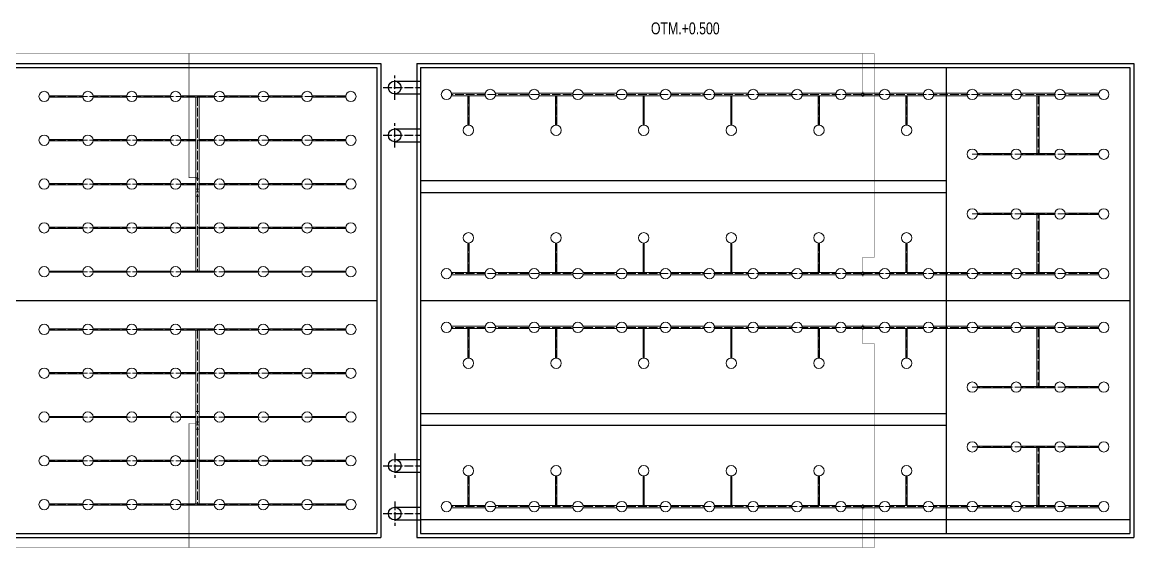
# Model space of a CAD drawing. Extents: x 151310 to 250336, y -70311 to -4848.
# Drawn here: x 180101 to 208004, y -38178 to -24978 of the extents above; entities that cross this region are included whole.
import ezdxf

# ---------------------------------------------------------------- set-up
doc = ezdxf.new("R2010")
doc.units = 0
doc.header["$LTSCALE"] = 300
doc.header["$MEASUREMENT"] = 0
doc.linetypes.add('ACAD_ISO04W100', pattern=[30, 24, -3, 0, -3])
for name, color, linetype in [('1', 7, 'CONTINUOUS'), ('Pipes', 1, 'CONTINUOUS'), ('нерж конструкции', 110, 'CONTINUOUS'), ('Трубы', 1, 'CONTINUOUS')]:
    doc.layers.add(name, color=color, linetype=linetype)
doc.layers.add('А0', color=7, linetype='CONTINUOUS', lineweight=40, true_color=0x00befa)
doc.layers.add('воздух', color=140, linetype='CONTINUOUS', lineweight=15)
doc.styles.add('MONARCH', font='monarch', dxfattribs={"width": 0.77})

msp = doc.modelspace()

# ---------------------------------------------------------------- linework, layer by layer
at = {"layer": '1', "ltscale": 0.4}
for p, q in [((171104.3, -26018.4), (189104.3, -26018.4)), ((171201.5, -26118.4), (189001.5, -26118.4)), ((189001.5, -26118.4), (189001.5, -31968.4)), ((189104.3, -26018.4), (189104.3, -37918.4)), ((190004.3, -26018.4), (190004.3, -37918.4)), ((190004.3, -26018.4), (208004.3, -26018.4)), ((190101.5, -26118.4), (190101.5, -31968.4)), ((190101.5, -26118.4), (207901.5, -26118.4)), ((190101.5, -26118.4), (190101.5, -31968.4)), ((203301.5, -31968.4), (203301.5, -26118.4)), ((207901.5, -26118.4), (207901.5, -31968.4)), ((208004.3, -26018.4), (208004.3, -37918.4)), ((171201.5, -31968.4), (189001.5, -31968.4)), ((189001.5, -31968.4), (189001.5, -37818.4)), ((190101.5, -31968.4), (190101.5, -37818.4)), ((190101.5, -31968.4), (207901.5, -31968.4)), ((190101.5, -31968.4), (190101.5, -37818.4)), ((190101.5, -31968.4), (207901.5, -31968.4)), ((203301.5, -37818.4), (203301.5, -31968.4)), ((207901.5, -31968.4), (207901.5, -37818.4)), ((190101.5, -37468.4), (207901.5, -37468.4)), ((171104.3, -37918.4), (189104.3, -37918.4)), ((171201.5, -37818.4), (189001.5, -37818.4)), ((190004.3, -37918.4), (208004.3, -37918.4)), ((190101.5, -37818.4), (207901.5, -37818.4))]:
    msp.add_line(p, q, dxfattribs=at)
at = {"layer": 'Pipes', "ltscale": 0.4}
for p, q in [((189453.1, -26458.4), (190101.5, -26458.4)), ((189453.1, -26778.4), (190101.5, -26778.4)), ((189453.1, -27978.4), (190101.5, -27978.4)), ((189453.1, -35958.4), (190101.5, -35958.4)), ((189453.1, -37158.4), (190101.5, -37158.4)), ((189453.1, -37478.4), (190101.5, -37478.4))]:
    msp.add_line(p, q, dxfattribs=at)
for centre in [(189453.1, -26618.4), (189453.1, -27818.4), (189453.1, -36118.4), (189453.1, -37318.4)]:
    msp.add_circle(centre, 160, dxfattribs=at)
at = {"layer": 'А0', "ltscale": 0.4, "const_width": 10}
for points in [[(201495.3, -25764), (151341.8, -25764)], [(184501.5, -28882.6), (184288.2, -28882.6), (184288.2, -25764)], [(201201.9, -26793.4), (201201.9, -25764)], [(201201.9, -31293.4), (201201.9, -30880.9), (201495.3, -30880.9), (201495.3, -25764)], [(201201.9, -32643.4), (201201.9, -33055.9), (201495.3, -33055.9), (201495.3, -38172.8)], [(184501.5, -35054.2), (184288.2, -35054.2), (184288.2, -38172.8)], [(201201.9, -37143.4), (201201.9, -38172.8)], [(201495.3, -38172.8), (151341.8, -38172.8)]]:
    msp.add_lwpolyline(points, dxfattribs=at)
at = {"layer": 'воздух', "ltscale": 0.4}
for p, q in [((190877.7, -26762.4), (191721.5, -26762.4)), ((191977.7, -26762.4), (192821.5, -26762.4)), ((193077.7, -26762.4), (193921.5, -26762.4)), ((194177.7, -26762.4), (195021.5, -26762.4)), ((195277.7, -26762.4), (196121.5, -26762.4)), ((196377.7, -26762.4), (197221.5, -26762.4)), ((197477.7, -26762.4), (198321.5, -26762.4)), ((198577.7, -26762.4), (199421.5, -26762.4)), ((199677.7, -26762.4), (200521.5, -26762.4)), ((200777.7, -26762.4), (201621.5, -26762.4)), ((201201.9, -26730.4), (201201.9, -26856.4)), ((201877.7, -26762.4), (202721.5, -26762.4)), ((202977.7, -26762.4), (203821.5, -26762.4)), ((204077.7, -26762.4), (204921.5, -26762.4)), ((205177.7, -26762.4), (206021.5, -26762.4)), ((206277.7, -26762.4), (207121.5, -26762.4)), ((181622.5, -26827.4), (180780.5, -26827.4)), ((181622.5, -26859.4), (180780.5, -26859.4)), ((182722.5, -26827.4), (181880.5, -26827.4)), ((182722.5, -26859.4), (181880.5, -26859.4)), ((183822.5, -26827.4), (182980.5, -26827.4)), ((183822.5, -26859.4), (182980.5, -26859.4)), ((184922.5, -26827.4), (184080.5, -26827.4)), ((184922.5, -26859.4), (184080.5, -26859.4)), ((184463.5, -28909.1), (184463.5, -26859.4)), ((184539.5, -28909.1), (184539.5, -26859.4)), ((186022.5, -26827.4), (185180.5, -26827.4)), ((186022.5, -26859.4), (185180.5, -26859.4)), ((187122.5, -26827.4), (186280.5, -26827.4)), ((187122.5, -26859.4), (186280.5, -26859.4)), ((188222.5, -26827.4), (187380.5, -26827.4)), ((188222.5, -26859.4), (187380.5, -26859.4)), ((190877.7, -26824.4), (191721.5, -26824.4)), ((191285.5, -26824.4), (191285.5, -27564.4)), ((191317.5, -26824.4), (191317.5, -27564.4)), ((191977.7, -26824.4), (192821.5, -26824.4)), ((193077.7, -26824.4), (193921.5, -26824.4)), ((193485.5, -26824.4), (193485.5, -27564.4)), ((193517.5, -26824.4), (193517.5, -27564.4)), ((194177.7, -26824.4), (195021.5, -26824.4)), ((195277.7, -26824.4), (196121.5, -26824.4)), ((195685.5, -26824.4), (195685.5, -27564.4)), ((195717.5, -26824.4), (195717.5, -27564.4)), ((196377.7, -26824.4), (197221.5, -26824.4)), ((197477.7, -26824.4), (198321.5, -26824.4)), ((197885.5, -26824.4), (197885.5, -27564.4)), ((197917.5, -26824.4), (197917.5, -27564.4)), ((198577.7, -26824.4), (199421.5, -26824.4)), ((199677.7, -26824.4), (200521.5, -26824.4)), ((200085.5, -26824.4), (200085.5, -27564.4)), ((200117.5, -26824.4), (200117.5, -27564.4)), ((200777.7, -26824.4), (201621.5, -26824.4)), ((201877.7, -26824.4), (202721.5, -26824.4)), ((202285.5, -26824.4), (202285.5, -27564.4)), ((202317.5, -26824.4), (202317.5, -27564.4)), ((202977.7, -26824.4), (203821.5, -26824.4)), ((204077.7, -26824.4), (204921.5, -26824.4)), ((205177.7, -26824.4), (206021.5, -26824.4)), ((206277.7, -26824.4), (207121.5, -26824.4)), ((181622.5, -27927.4), (180780.5, -27927.4)), ((181622.5, -27959.4), (180780.5, -27959.4)), ((182722.5, -27927.4), (181880.5, -27927.4)), ((182722.5, -27959.4), (181880.5, -27959.4)), ((183822.5, -27927.4), (182980.5, -27927.4)), ((183822.5, -27959.4), (182980.5, -27959.4)), ((184463.5, -27927.4), (184080.5, -27927.4)), ((184463.5, -27959.4), (184080.5, -27959.4)), ((184922.5, -27927.4), (184539.5, -27927.4)), ((184922.5, -27959.4), (184539.5, -27959.4)), ((186022.5, -27927.4), (185180.5, -27927.4)), ((186022.5, -27959.4), (185180.5, -27959.4)), ((187122.5, -27927.4), (186280.5, -27927.4)), ((187122.5, -27959.4), (186280.5, -27959.4)), ((188222.5, -27927.4), (187380.5, -27927.4)), ((188222.5, -27959.4), (187380.5, -27959.4)), ((204080.5, -28277.4), (204922.5, -28277.4)), ((204080.5, -28309.4), (204922.5, -28309.4)), ((205180.5, -28277.4), (206022.5, -28277.4)), ((205180.5, -28309.4), (206022.5, -28309.4)), ((206280.5, -28277.4), (207122.5, -28277.4)), ((206280.5, -28309.4), (207122.5, -28309.4)), ((184456.5, -28909.1), (184456.5, -29348.2)), ((184546.5, -28909.1), (184456.5, -28909.1)), ((184546.5, -28909.1), (184546.5, -29348.2)), ((181622.5, -29027.4), (180780.5, -29027.4)), ((181622.5, -29059.4), (180780.5, -29059.4)), ((182722.5, -29027.4), (181880.5, -29027.4)), ((182722.5, -29059.4), (181880.5, -29059.4)), ((183822.5, -29027.4), (182980.5, -29027.4)), ((183822.5, -29059.4), (182980.5, -29059.4)), ((184456.5, -29027.4), (184080.5, -29027.4)), ((184456.5, -29059.4), (184080.5, -29059.4)), ((184922.5, -29027.4), (184546.5, -29027.4)), ((184922.5, -29059.4), (184546.5, -29059.4)), ((186022.5, -29027.4), (185180.5, -29027.4)), ((186022.5, -29059.4), (185180.5, -29059.4)), ((187122.5, -29027.4), (186280.5, -29027.4)), ((187122.5, -29059.4), (186280.5, -29059.4)), ((188222.5, -29027.4), (187380.5, -29027.4)), ((188222.5, -29059.4), (187380.5, -29059.4)), ((184546.5, -29348.2), (184456.5, -29348.2)), ((184463.5, -29348.2), (184463.5, -31227.4)), ((184539.5, -29348.2), (184539.5, -31227.4)), ((204080.5, -29777.4), (204922.5, -29777.4)), ((204080.5, -29809.4), (204922.5, -29809.4)), ((205180.5, -29777.4), (206022.5, -29777.4)), ((205180.5, -29809.4), (206022.5, -29809.4)), ((206280.5, -29777.4), (207122.5, -29777.4)), ((206280.5, -29809.4), (207122.5, -29809.4)), ((181622.5, -30127.4), (180780.5, -30127.4)), ((182722.5, -30127.4), (181880.5, -30127.4)), ((183822.5, -30127.4), (182980.5, -30127.4)), ((184463.5, -30127.4), (184080.5, -30127.4)), ((184922.5, -30127.4), (184539.5, -30127.4)), ((186022.5, -30127.4), (185180.5, -30127.4)), ((187122.5, -30127.4), (186280.5, -30127.4)), ((188222.5, -30127.4), (187380.5, -30127.4)), ((181622.5, -30159.4), (180780.5, -30159.4)), ((182722.5, -30159.4), (181880.5, -30159.4)), ((183822.5, -30159.4), (182980.5, -30159.4)), ((184463.5, -30159.4), (184080.5, -30159.4)), ((184922.5, -30159.4), (184539.5, -30159.4)), ((186022.5, -30159.4), (185180.5, -30159.4)), ((187122.5, -30159.4), (186280.5, -30159.4)), ((188222.5, -30159.4), (187380.5, -30159.4)), ((191285.5, -31262.4), (191285.5, -30522.4)), ((191317.5, -31262.4), (191317.5, -30522.4)), ((193485.5, -31262.4), (193485.5, -30522.4)), ((193517.5, -31262.4), (193517.5, -30522.4)), ((195685.5, -31262.4), (195685.5, -30522.4)), ((195717.5, -31262.4), (195717.5, -30522.4)), ((197885.5, -31262.4), (197885.5, -30522.4)), ((197917.5, -31262.4), (197917.5, -30522.4)), ((200085.5, -31262.4), (200085.5, -30522.4)), ((200117.5, -31262.4), (200117.5, -30522.4)), ((202285.5, -31262.4), (202285.5, -30522.4)), ((202317.5, -31262.4), (202317.5, -30522.4)), ((181622.5, -31227.4), (180780.5, -31227.4)), ((182722.5, -31227.4), (181880.5, -31227.4)), ((183822.5, -31227.4), (182980.5, -31227.4)), ((184922.5, -31227.4), (184080.5, -31227.4)), ((186022.5, -31227.4), (185180.5, -31227.4)), ((187122.5, -31227.4), (186280.5, -31227.4)), ((188222.5, -31227.4), (187380.5, -31227.4)), ((201201.9, -31356.4), (201201.9, -31230.4)), ((181622.5, -31259.4), (180780.5, -31259.4)), ((182722.5, -31259.4), (181880.5, -31259.4)), ((183822.5, -31259.4), (182980.5, -31259.4)), ((184922.5, -31259.4), (184080.5, -31259.4)), ((186022.5, -31259.4), (185180.5, -31259.4)), ((187122.5, -31259.4), (186280.5, -31259.4)), ((188222.5, -31259.4), (187380.5, -31259.4)), ((190877.7, -31262.4), (191721.5, -31262.4)), ((190877.7, -31324.4), (191721.5, -31324.4)), ((191977.7, -31262.4), (192821.5, -31262.4)), ((191977.7, -31324.4), (192821.5, -31324.4)), ((193077.7, -31262.4), (193921.5, -31262.4)), ((193077.7, -31324.4), (193921.5, -31324.4)), ((194177.7, -31262.4), (195021.5, -31262.4)), ((194177.7, -31324.4), (195021.5, -31324.4)), ((195277.7, -31262.4), (196121.5, -31262.4)), ((195277.7, -31324.4), (196121.5, -31324.4)), ((196377.7, -31262.4), (197221.5, -31262.4)), ((196377.7, -31324.4), (197221.5, -31324.4)), ((197477.7, -31262.4), (198321.5, -31262.4)), ((197477.7, -31324.4), (198321.5, -31324.4)), ((198577.7, -31262.4), (199421.5, -31262.4)), ((198577.7, -31324.4), (199421.5, -31324.4)), ((199677.7, -31262.4), (200521.5, -31262.4)), ((199677.7, -31324.4), (200521.5, -31324.4)), ((200777.7, -31262.4), (201621.5, -31262.4)), ((200777.7, -31324.4), (201621.5, -31324.4)), ((201877.7, -31262.4), (202721.5, -31262.4)), ((201877.7, -31324.4), (202721.5, -31324.4)), ((202977.7, -31262.4), (203821.5, -31262.4)), ((202977.7, -31324.4), (203821.5, -31324.4)), ((204077.7, -31262.4), (204921.5, -31262.4)), ((204077.7, -31324.4), (204921.5, -31324.4)), ((205177.7, -31262.4), (206021.5, -31262.4)), ((205177.7, -31324.4), (206021.5, -31324.4)), ((206277.7, -31262.4), (207121.5, -31262.4)), ((206277.7, -31324.4), (207121.5, -31324.4)), ((190877.7, -32612.4), (191721.5, -32612.4)), ((191977.7, -32612.4), (192821.5, -32612.4)), ((193077.7, -32612.4), (193921.5, -32612.4)), ((194177.7, -32612.4), (195021.5, -32612.4)), ((195277.7, -32612.4), (196121.5, -32612.4)), ((196377.7, -32612.4), (197221.5, -32612.4)), ((197477.7, -32612.4), (198321.5, -32612.4)), ((198577.7, -32612.4), (199421.5, -32612.4)), ((199677.7, -32612.4), (200521.5, -32612.4)), ((200777.7, -32612.4), (201621.5, -32612.4)), ((201201.9, -32580.4), (201201.9, -32706.4)), ((201877.7, -32612.4), (202721.5, -32612.4)), ((202977.7, -32612.4), (203821.5, -32612.4)), ((204077.7, -32612.4), (204921.5, -32612.4)), ((205177.7, -32612.4), (206021.5, -32612.4)), ((206277.7, -32612.4), (207121.5, -32612.4)), ((181622.5, -32677.4), (180780.5, -32677.4)), ((181622.5, -32709.4), (180780.5, -32709.4)), ((182722.5, -32677.4), (181880.5, -32677.4)), ((182722.5, -32709.4), (181880.5, -32709.4)), ((183822.5, -32677.4), (182980.5, -32677.4)), ((183822.5, -32709.4), (182980.5, -32709.4)), ((184922.5, -32677.4), (184080.5, -32677.4)), ((184922.5, -32709.4), (184080.5, -32709.4)), ((184463.5, -34759.1), (184463.5, -32709.4)), ((184539.5, -34759.1), (184539.5, -32709.4)), ((186022.5, -32677.4), (185180.5, -32677.4)), ((186022.5, -32709.4), (185180.5, -32709.4)), ((187122.5, -32677.4), (186280.5, -32677.4)), ((187122.5, -32709.4), (186280.5, -32709.4)), ((188222.5, -32677.4), (187380.5, -32677.4)), ((188222.5, -32709.4), (187380.5, -32709.4)), ((190877.7, -32674.4), (191721.5, -32674.4)), ((191285.5, -32674.4), (191285.5, -33414.4)), ((191317.5, -32674.4), (191317.5, -33414.4)), ((191977.7, -32674.4), (192821.5, -32674.4)), ((193077.7, -32674.4), (193921.5, -32674.4)), ((193485.5, -32674.4), (193485.5, -33414.4)), ((193517.5, -32674.4), (193517.5, -33414.4)), ((194177.7, -32674.4), (195021.5, -32674.4)), ((195277.7, -32674.4), (196121.5, -32674.4)), ((195685.5, -32674.4), (195685.5, -33414.4)), ((195717.5, -32674.4), (195717.5, -33414.4)), ((196377.7, -32674.4), (197221.5, -32674.4)), ((197477.7, -32674.4), (198321.5, -32674.4)), ((197885.5, -32674.4), (197885.5, -33414.4)), ((197917.5, -32674.4), (197917.5, -33414.4)), ((198577.7, -32674.4), (199421.5, -32674.4)), ((199677.7, -32674.4), (200521.5, -32674.4)), ((200085.5, -32674.4), (200085.5, -33414.4)), ((200117.5, -32674.4), (200117.5, -33414.4)), ((200777.7, -32674.4), (201621.5, -32674.4)), ((201877.7, -32674.4), (202721.5, -32674.4)), ((202285.5, -32674.4), (202285.5, -33414.4)), ((202317.5, -32674.4), (202317.5, -33414.4)), ((202977.7, -32674.4), (203821.5, -32674.4)), ((204077.7, -32674.4), (204921.5, -32674.4)), ((205177.7, -32674.4), (206021.5, -32674.4)), ((206277.7, -32674.4), (207121.5, -32674.4)), ((181622.5, -33777.4), (180780.5, -33777.4)), ((181622.5, -33809.4), (180780.5, -33809.4)), ((182722.5, -33777.4), (181880.5, -33777.4)), ((182722.5, -33809.4), (181880.5, -33809.4)), ((183822.5, -33777.4), (182980.5, -33777.4)), ((183822.5, -33809.4), (182980.5, -33809.4)), ((184463.5, -33777.4), (184080.5, -33777.4)), ((184463.5, -33809.4), (184080.5, -33809.4)), ((184922.5, -33777.4), (184539.5, -33777.4)), ((184922.5, -33809.4), (184539.5, -33809.4)), ((186022.5, -33777.4), (185180.5, -33777.4)), ((186022.5, -33809.4), (185180.5, -33809.4)), ((187122.5, -33777.4), (186280.5, -33777.4)), ((187122.5, -33809.4), (186280.5, -33809.4)), ((188222.5, -33777.4), (187380.5, -33777.4)), ((188222.5, -33809.4), (187380.5, -33809.4)), ((204080.5, -34127.4), (204922.5, -34127.4)), ((204080.5, -34159.4), (204922.5, -34159.4)), ((205180.5, -34127.4), (206022.5, -34127.4)), ((205180.5, -34159.4), (206022.5, -34159.4)), ((206280.5, -34127.4), (207122.5, -34127.4)), ((206280.5, -34159.4), (207122.5, -34159.4)), ((181622.5, -34877.4), (180780.5, -34877.4)), ((182722.5, -34877.4), (181880.5, -34877.4)), ((183822.5, -34877.4), (182980.5, -34877.4)), ((184456.5, -34877.4), (184080.5, -34877.4)), ((184456.5, -34759.1), (184456.5, -35198.2)), ((184546.5, -34759.1), (184456.5, -34759.1)), ((184546.5, -34759.1), (184546.5, -35198.2)), ((184922.5, -34877.4), (184546.5, -34877.4)), ((186022.5, -34877.4), (185180.5, -34877.4)), ((187122.5, -34877.4), (186280.5, -34877.4)), ((188222.5, -34877.4), (187380.5, -34877.4)), ((181622.5, -34909.4), (180780.5, -34909.4)), ((182722.5, -34909.4), (181880.5, -34909.4)), ((183822.5, -34909.4), (182980.5, -34909.4)), ((184456.5, -34909.4), (184080.5, -34909.4)), ((184922.5, -34909.4), (184546.5, -34909.4)), ((186022.5, -34909.4), (185180.5, -34909.4)), ((187122.5, -34909.4), (186280.5, -34909.4)), ((188222.5, -34909.4), (187380.5, -34909.4)), ((184546.5, -35198.2), (184456.5, -35198.2)), ((184463.5, -35198.2), (184463.5, -37077.4)), ((184539.5, -35198.2), (184539.5, -37077.4)), ((204080.5, -35627.4), (204922.5, -35627.4)), ((204080.5, -35659.4), (204922.5, -35659.4)), ((205180.5, -35627.4), (206022.5, -35627.4)), ((205180.5, -35659.4), (206022.5, -35659.4)), ((206280.5, -35627.4), (207122.5, -35627.4)), ((206280.5, -35659.4), (207122.5, -35659.4)), ((181622.5, -35977.4), (180780.5, -35977.4)), ((182722.5, -35977.4), (181880.5, -35977.4)), ((183822.5, -35977.4), (182980.5, -35977.4)), ((184463.5, -35977.4), (184080.5, -35977.4)), ((184922.5, -35977.4), (184539.5, -35977.4)), ((186022.5, -35977.4), (185180.5, -35977.4)), ((187122.5, -35977.4), (186280.5, -35977.4)), ((188222.5, -35977.4), (187380.5, -35977.4)), ((181622.5, -36009.4), (180780.5, -36009.4)), ((182722.5, -36009.4), (181880.5, -36009.4)), ((183822.5, -36009.4), (182980.5, -36009.4)), ((184463.5, -36009.4), (184080.5, -36009.4)), ((184922.5, -36009.4), (184539.5, -36009.4)), ((186022.5, -36009.4), (185180.5, -36009.4)), ((187122.5, -36009.4), (186280.5, -36009.4)), ((188222.5, -36009.4), (187380.5, -36009.4)), ((191285.5, -37112.4), (191285.5, -36372.4)), ((191317.5, -37112.4), (191317.5, -36372.4)), ((193485.5, -37112.4), (193485.5, -36372.4)), ((193517.5, -37112.4), (193517.5, -36372.4)), ((195685.5, -37112.4), (195685.5, -36372.4)), ((195717.5, -37112.4), (195717.5, -36372.4)), ((197885.5, -37112.4), (197885.5, -36372.4)), ((197917.5, -37112.4), (197917.5, -36372.4)), ((200085.5, -37112.4), (200085.5, -36372.4)), ((200117.5, -37112.4), (200117.5, -36372.4)), ((202285.5, -37112.4), (202285.5, -36372.4)), ((202317.5, -37112.4), (202317.5, -36372.4)), ((181622.5, -37077.4), (180780.5, -37077.4)), ((181622.5, -37109.4), (180780.5, -37109.4)), ((182722.5, -37077.4), (181880.5, -37077.4)), ((182722.5, -37109.4), (181880.5, -37109.4)), ((183822.5, -37077.4), (182980.5, -37077.4)), ((183822.5, -37109.4), (182980.5, -37109.4)), ((184922.5, -37077.4), (184080.5, -37077.4)), ((184922.5, -37109.4), (184080.5, -37109.4)), ((186022.5, -37077.4), (185180.5, -37077.4)), ((186022.5, -37109.4), (185180.5, -37109.4)), ((187122.5, -37077.4), (186280.5, -37077.4)), ((187122.5, -37109.4), (186280.5, -37109.4)), ((188222.5, -37077.4), (187380.5, -37077.4)), ((188222.5, -37109.4), (187380.5, -37109.4)), ((201201.9, -37206.4), (201201.9, -37080.4)), ((190877.7, -37112.4), (191721.5, -37112.4)), ((190877.7, -37174.4), (191721.5, -37174.4)), ((191977.7, -37112.4), (192821.5, -37112.4)), ((191977.7, -37174.4), (192821.5, -37174.4)), ((193077.7, -37112.4), (193921.5, -37112.4)), ((193077.7, -37174.4), (193921.5, -37174.4)), ((194177.7, -37112.4), (195021.5, -37112.4)), ((194177.7, -37174.4), (195021.5, -37174.4)), ((195277.7, -37112.4), (196121.5, -37112.4)), ((195277.7, -37174.4), (196121.5, -37174.4)), ((196377.7, -37112.4), (197221.5, -37112.4)), ((196377.7, -37174.4), (197221.5, -37174.4)), ((197477.7, -37112.4), (198321.5, -37112.4)), ((197477.7, -37174.4), (198321.5, -37174.4)), ((198577.7, -37112.4), (199421.5, -37112.4)), ((198577.7, -37174.4), (199421.5, -37174.4)), ((199677.7, -37112.4), (200521.5, -37112.4)), ((199677.7, -37174.4), (200521.5, -37174.4)), ((200777.7, -37112.4), (201621.5, -37112.4)), ((200777.7, -37174.4), (201621.5, -37174.4)), ((201877.7, -37112.4), (202721.5, -37112.4)), ((201877.7, -37174.4), (202721.5, -37174.4)), ((202977.7, -37112.4), (203821.5, -37112.4)), ((202977.7, -37174.4), (203821.5, -37174.4)), ((204077.7, -37112.4), (204921.5, -37112.4)), ((204077.7, -37174.4), (204921.5, -37174.4)), ((205177.7, -37112.4), (206021.5, -37112.4)), ((205177.7, -37174.4), (206021.5, -37174.4)), ((206277.7, -37112.4), (207121.5, -37112.4)), ((206277.7, -37174.4), (207121.5, -37174.4))]:
    msp.add_line(p, q, dxfattribs=at)
at = {"layer": 'воздух', "linetype": 'ACAD_ISO04W100', "ltscale": 0.03}
for p, q in [((188221.5, -26843.4), (180781.5, -26843.4)), ((184501.5, -26859.4), (184501.5, -31227.4)), ((207121.5, -26793.4), (190881.5, -26793.4)), ((191301.5, -26824.4), (191301.5, -27563.4)), ((193501.5, -26824.4), (193501.5, -27563.4)), ((195701.5, -26824.4), (195701.5, -27563.4)), ((197901.5, -26824.4), (197901.5, -27563.4)), ((200101.5, -26824.4), (200101.5, -27563.4)), ((202301.5, -26824.4), (202301.5, -27563.4)), ((205601.5, -26824.4), (205601.5, -28277.4)), ((188221.5, -27943.4), (180781.5, -27943.4)), ((207121.5, -28293.4), (203951.5, -28293.4)), ((188221.5, -29043.4), (180781.5, -29043.4)), ((207121.5, -29793.4), (203951.5, -29793.4)), ((205601.5, -31262.4), (205601.5, -29809.4)), ((188221.5, -30143.4), (180781.5, -30143.4)), ((191301.5, -31262.4), (191301.5, -30523.4)), ((193501.5, -31262.4), (193501.5, -30523.4)), ((195701.5, -31262.4), (195701.5, -30523.4)), ((197901.5, -31262.4), (197901.5, -30523.4)), ((200101.5, -31262.4), (200101.5, -30523.4)), ((202301.5, -31262.4), (202301.5, -30523.4)), ((188221.5, -31243.4), (180781.5, -31243.4)), ((207121.5, -31293.4), (190881.5, -31293.4)), ((207121.5, -32643.4), (190881.5, -32643.4)), ((188221.5, -32693.4), (180781.5, -32693.4)), ((184501.5, -32709.4), (184501.5, -37077.4)), ((191301.5, -32674.4), (191301.5, -33413.4)), ((193501.5, -32674.4), (193501.5, -33413.4)), ((195701.5, -32674.4), (195701.5, -33413.4)), ((197901.5, -32674.4), (197901.5, -33413.4)), ((200101.5, -32674.4), (200101.5, -33413.4)), ((202301.5, -32674.4), (202301.5, -33413.4)), ((205601.5, -32674.4), (205601.5, -34127.4)), ((188221.5, -33793.4), (180781.5, -33793.4)), ((207121.5, -34143.4), (203951.5, -34143.4)), ((188221.5, -34893.4), (180781.5, -34893.4)), ((207121.5, -35643.4), (203951.5, -35643.4)), ((205601.5, -37112.4), (205601.5, -35659.4)), ((188221.5, -35993.4), (180781.5, -35993.4)), ((191301.5, -37112.4), (191301.5, -36373.4)), ((193501.5, -37112.4), (193501.5, -36373.4)), ((195701.5, -37112.4), (195701.5, -36373.4)), ((197901.5, -37112.4), (197901.5, -36373.4)), ((200101.5, -37112.4), (200101.5, -36373.4)), ((202301.5, -37112.4), (202301.5, -36373.4)), ((188221.5, -37093.4), (180781.5, -37093.4)), ((207121.5, -37143.4), (190881.5, -37143.4))]:
    msp.add_line(p, q, dxfattribs=at)
at = {"layer": 'воздух', "ltscale": 0.03}
for p, q in [((205570.5, -26824.4), (205570.5, -28277.4)), ((205632.5, -26824.4), (205632.5, -28277.4)), ((205570.5, -31262.4), (205570.5, -29809.4)), ((205632.5, -31262.4), (205632.5, -29809.4)), ((205570.5, -32674.4), (205570.5, -34127.4)), ((205632.5, -32674.4), (205632.5, -34127.4)), ((205570.5, -37112.4), (205570.5, -35659.4)), ((205632.5, -37112.4), (205632.5, -35659.4))]:
    msp.add_line(p, q, dxfattribs=at)
at = {"layer": 'воздух', "ltscale": 0.4}
for centre, radius in [((180651.5, -26843.4), 130), ((181751.5, -26843.4), 130), ((182851.5, -26843.4), 130), ((183951.5, -26843.4), 130), ((185051.5, -26843.4), 130), ((186151.5, -26843.4), 130), ((187251.5, -26843.4), 130), ((188351.5, -26843.4), 130), ((190751.5, -26793.4), 130), ((191851.5, -26793.4), 130), ((192951.5, -26793.4), 130), ((194051.5, -26793.4), 130), ((195151.5, -26793.4), 130), ((196251.5, -26793.4), 130), ((197351.5, -26793.4), 130), ((198451.5, -26793.4), 130), ((199551.5, -26793.4), 130), ((200651.5, -26793.4), 130), ((201201.9, -26793.4), 31), ((201751.5, -26793.4), 130), ((202851.5, -26793.4), 130), ((203951.5, -26793.4), 130), ((205051.5, -26793.4), 130), ((206151.5, -26793.4), 130), ((207251.5, -26793.4), 130), ((191301.5, -27693.4), 130), ((193501.5, -27693.4), 130), ((195701.5, -27693.4), 130), ((197901.5, -27693.4), 130), ((200101.5, -27693.4), 130), ((202301.5, -27693.4), 130), ((180651.5, -27943.4), 130), ((181751.5, -27943.4), 130), ((182851.5, -27943.4), 130), ((183951.5, -27943.4), 130), ((185051.5, -27943.4), 130), ((186151.5, -27943.4), 130), ((187251.5, -27943.4), 130), ((188351.5, -27943.4), 130), ((203951.5, -28293.4), 130), ((205051.5, -28293.4), 130), ((206151.5, -28293.4), 130), ((207251.5, -28293.4), 130), ((180651.5, -29043.4), 130), ((181751.5, -29043.4), 130), ((182851.5, -29043.4), 130), ((183951.5, -29043.4), 130), ((185051.5, -29043.4), 130), ((186151.5, -29043.4), 130), ((187251.5, -29043.4), 130), ((188351.5, -29043.4), 130), ((184501.5, -29204.2), 45), ((203951.5, -29793.4), 130), ((205051.5, -29793.4), 130), ((206151.5, -29793.4), 130), ((207251.5, -29793.4), 130), ((180651.5, -30143.4), 130), ((181751.5, -30143.4), 130), ((182851.5, -30143.4), 130), ((183951.5, -30143.4), 130), ((185051.5, -30143.4), 130), ((186151.5, -30143.4), 130), ((187251.5, -30143.4), 130), ((188351.5, -30143.4), 130), ((191301.5, -30393.4), 130), ((193501.5, -30393.4), 130), ((195701.5, -30393.4), 130), ((197901.5, -30393.4), 130), ((200101.5, -30393.4), 130), ((202301.5, -30393.4), 130), ((180651.5, -31243.4), 130), ((181751.5, -31243.4), 130), ((182851.5, -31243.4), 130), ((183951.5, -31243.4), 130), ((185051.5, -31243.4), 130), ((186151.5, -31243.4), 130), ((187251.5, -31243.4), 130), ((188351.5, -31243.4), 130), ((190751.5, -31293.4), 130), ((191851.5, -31293.4), 130), ((192951.5, -31293.4), 130), ((194051.5, -31293.4), 130), ((195151.5, -31293.4), 130), ((196251.5, -31293.4), 130), ((197351.5, -31293.4), 130), ((198451.5, -31293.4), 130), ((199551.5, -31293.4), 130), ((200651.5, -31293.4), 130), ((201751.5, -31293.4), 130), ((202851.5, -31293.4), 130), ((203951.5, -31293.4), 130), ((205051.5, -31293.4), 130), ((206151.5, -31293.4), 130), ((207251.5, -31293.4), 130), ((201201.9, -31293.4), 31), ((180651.5, -32693.4), 130), ((181751.5, -32693.4), 130), ((182851.5, -32693.4), 130), ((183951.5, -32693.4), 130), ((185051.5, -32693.4), 130), ((186151.5, -32693.4), 130), ((187251.5, -32693.4), 130), ((188351.5, -32693.4), 130), ((190751.5, -32643.4), 130), ((191851.5, -32643.4), 130), ((192951.5, -32643.4), 130), ((194051.5, -32643.4), 130), ((195151.5, -32643.4), 130), ((196251.5, -32643.4), 130), ((197351.5, -32643.4), 130), ((198451.5, -32643.4), 130), ((199551.5, -32643.4), 130), ((200651.5, -32643.4), 130), ((201201.9, -32643.4), 31), ((201751.5, -32643.4), 130), ((202851.5, -32643.4), 130), ((203951.5, -32643.4), 130), ((205051.5, -32643.4), 130), ((206151.5, -32643.4), 130), ((207251.5, -32643.4), 130), ((191301.5, -33543.4), 130), ((193501.5, -33543.4), 130), ((195701.5, -33543.4), 130), ((197901.5, -33543.4), 130), ((200101.5, -33543.4), 130), ((202301.5, -33543.4), 130), ((180651.5, -33793.4), 130), ((181751.5, -33793.4), 130), ((182851.5, -33793.4), 130), ((183951.5, -33793.4), 130), ((185051.5, -33793.4), 130), ((186151.5, -33793.4), 130), ((187251.5, -33793.4), 130), ((188351.5, -33793.4), 130), ((203951.5, -34143.4), 130), ((205051.5, -34143.4), 130), ((206151.5, -34143.4), 130), ((207251.5, -34143.4), 130), ((180651.5, -34893.4), 130), ((181751.5, -34893.4), 130), ((182851.5, -34893.4), 130), ((183951.5, -34893.4), 130), ((185051.5, -34893.4), 130), ((186151.5, -34893.4), 130), ((187251.5, -34893.4), 130), ((188351.5, -34893.4), 130), ((184501.5, -35054.2), 45), ((203951.5, -35643.4), 130), ((205051.5, -35643.4), 130), ((206151.5, -35643.4), 130), ((207251.5, -35643.4), 130), ((180651.5, -35993.4), 130), ((181751.5, -35993.4), 130), ((182851.5, -35993.4), 130), ((183951.5, -35993.4), 130), ((185051.5, -35993.4), 130), ((186151.5, -35993.4), 130), ((187251.5, -35993.4), 130), ((188351.5, -35993.4), 130), ((191301.5, -36243.4), 130), ((193501.5, -36243.4), 130), ((195701.5, -36243.4), 130), ((197901.5, -36243.4), 130), ((200101.5, -36243.4), 130), ((202301.5, -36243.4), 130), ((180651.5, -37093.4), 130), ((181751.5, -37093.4), 130), ((182851.5, -37093.4), 130), ((183951.5, -37093.4), 130), ((185051.5, -37093.4), 130), ((186151.5, -37093.4), 130), ((187251.5, -37093.4), 130), ((188351.5, -37093.4), 130), ((190751.5, -37143.4), 130), ((191851.5, -37143.4), 130), ((192951.5, -37143.4), 130), ((194051.5, -37143.4), 130), ((195151.5, -37143.4), 130), ((196251.5, -37143.4), 130), ((197351.5, -37143.4), 130), ((198451.5, -37143.4), 130), ((199551.5, -37143.4), 130), ((200651.5, -37143.4), 130), ((201751.5, -37143.4), 130), ((202851.5, -37143.4), 130), ((203951.5, -37143.4), 130), ((205051.5, -37143.4), 130), ((206151.5, -37143.4), 130), ((207251.5, -37143.4), 130), ((201201.9, -37143.4), 31)]:
    msp.add_circle(centre, radius, dxfattribs=at)
at = {"layer": 'нерж конструкции', "ltscale": 0.4}
for p, q in [((203301.5, -28959.9), (190101.5, -28959.9)), ((203301.5, -29259.9), (190101.5, -29259.9)), ((203301.5, -34809.9), (190101.5, -34809.9)), ((203301.5, -35109.9), (190101.5, -35109.9))]:
    msp.add_line(p, q, dxfattribs=at)
at = {"layer": 'Трубы', "linetype": 'ACAD_ISO04W100', "ltscale": 0.03}
for p, q in [((189453.1, -26923.5), (189453.1, -26313.3)), ((189161.5, -26618.4), (190101.5, -26618.4)), ((189453.1, -28123.5), (189453.1, -27513.3)), ((189161.5, -27818.4), (190101.5, -27818.4)), ((189453.1, -35813.3), (189453.1, -36423.5)), ((189161.5, -36118.4), (190101.5, -36118.4)), ((189453.1, -37013.3), (189453.1, -37623.5)), ((189161.5, -37318.4), (190101.5, -37318.4))]:
    msp.add_line(p, q, dxfattribs=at)
at = {"layer": 'Трубы', "ltscale": 0.03}
for p, q in [((189453.1, -27658.4), (190101.5, -27658.4)), ((189453.1, -36278.4), (190101.5, -36278.4))]:
    msp.add_line(p, q, dxfattribs=at)

# ---------------------------------------------------------------- texts
at = {"layer": '1', "ltscale": 0.4, "insert": (195883.5, -24982.9), "char_height": 300, "attachment_point": 1, "style": 'MONARCH'}
msp.add_mtext_dynamic_manual_height_columns('ОТМ.+0.500', width=384.341, gutter_width=825, heights=[0], dxfattribs=at)

doc.saveas('drawing.dxf')
